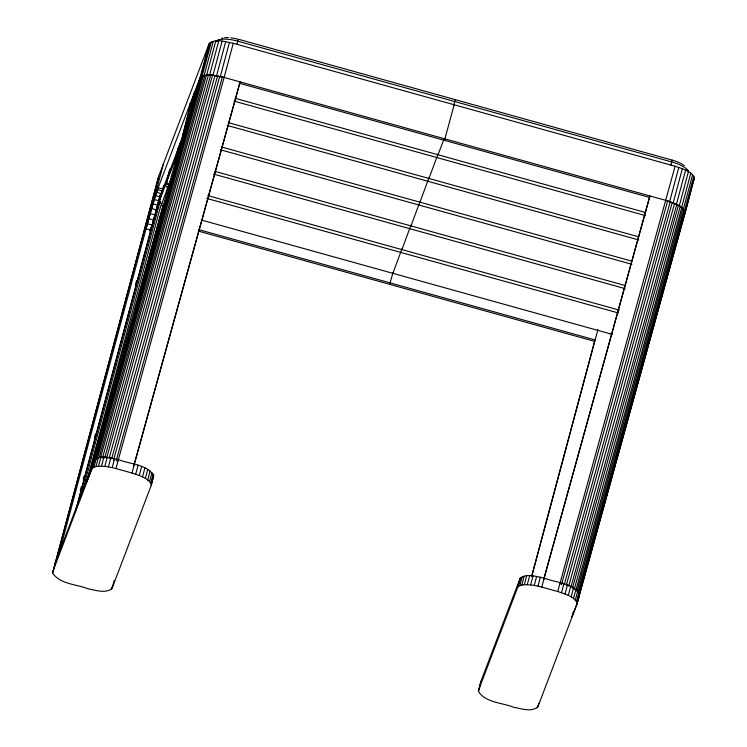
<?xml version="1.0" encoding="UTF-8"?>
<svg xmlns="http://www.w3.org/2000/svg" width="747" height="747" viewBox="0 0 747 747"><rect width="100%" height="100%" fill="white"/><g stroke="black" fill="none" stroke-linecap="round" stroke-linejoin="round"><path stroke-width="1.12" d="M55.007 563.901L94.253 460.04C100.658 454.372 110.864 458.275 118.39 459.573C129.642 464.214 146.347 463.999 153.695 475.335L151.183 485.55L112.069 588.319C105.663 593.986 95.448 590.083 87.931 588.785C76.68 584.145 59.965 584.359 52.626 573.024L158.737 176.152L209.132 43.737C215.547 38.069 225.753 41.972 233.269 43.279L675.083 166.245C681.908 168.701 690.76 170.615 694.374 177.553L685.12 212.942L682.226 220.561M55.035 564.032L55.129 562.808M151.183 485.55L153.695 475.335M478.416 691.535L480.928 681.32L520.043 578.552C526.448 572.884 536.663 576.787 544.18 578.085C555.432 582.725 572.146 582.511 579.495 593.846L576.983 604.062L537.868 706.83C531.453 712.498 521.247 708.595 513.731 707.297C502.479 702.656 485.765 702.871 478.416 691.535L480.928 681.32M576.983 604.062L579.495 593.846M685.12 212.942L694.374 177.553M158.737 176.152L52.626 573.024M392.922 273.15L401.942 248.91M401.951 249.433L410.962 225.192M420.001 202.017L429.021 177.767M429.03 178.3L438.041 154.05M438.059 154.582L444.035 139.101M609.851 333.526L609.869 333.722A16.63 5.108 15 0 0 612.4 334.357M573.519 611.27L571.969 616.882L576.973 603.735L685.186 212.307C682.235 204.921 672.599 203.063 665.932 200.401L224.119 77.445C216.602 76.147 206.387 72.244 199.981 77.912L154.414 197.619L153.042 203.94L158.177 187.74L162.883 189.047L157.757 205.257L153.07 203.838L146.067 228.778L150.773 230.085L157.776 205.145M685.186 212.307L576.973 603.735M157.757 205.257L159.12 198.935M183.006 134.227L190.728 102.647L189.99 104.16M169.111 184.173L168.971 184.92L170.353 181.306M411.139 225.034L410.925 226.042L419.693 202.558M59.965 550.109L163.574 163.453M80.312 490.396L81.218 487.016M83.328 479.126L84.234 475.746M94.505 437.415L95.411 434.035M135.59 284.103L136.496 280.723M149.783 231.122L150.689 227.742M75.55 510.836L160.428 194.071M78.024 502.684L160.484 194.939M162.295 190.634L159.727 200.224A19.562 6.013 15 0 0 159.877 202.026M162.575 189.57L163.724 185.303M81.572 494.738L160.11 201.643M169.7 169.746L165.853 184.135L159.727 200.224A2.932 2.792 20.8 0 0 161.828 203.707A16.63 5.108 15 0 0 162.743 206.377M170.26 168.841L166.926 181.306A2.932 0.906 15 0 0 167.141 181.838M87.604 478.92L160.997 204.986M52.72 571.8L91.834 469.032L94.253 460.04M178.477 146.991L174.873 160.418L166.926 181.306A2.932 2.792 20.8 0 0 169.027 184.789L168.234 184.602M91.834 469.032L95.009 459.003M135.338 308.651L137.756 299.631M138.363 297.381L162.827 206.069M179.803 143.219L175.947 157.598A2.932 2.792 20.8 0 0 176.731 160.334M92.6 467.995L93.991 467.174L96.4 458.182M93.991 467.174L95.98 466.595L98.389 457.603M199.981 77.912L209.132 43.737M200.738 76.876L209.898 42.7M202.129 76.054L211.289 41.879M95.98 466.595L98.492 466.268L100.91 457.276M204.118 75.475L213.278 41.3M98.492 466.268L101.471 466.212L103.88 457.22M206.639 75.148L215.79 40.973M101.471 466.212L104.813 466.417L107.223 457.425M209.608 75.092L218.768 40.917M212.951 75.298L222.111 41.132M104.813 466.417L108.418 466.894L110.827 457.902M216.555 75.774L225.715 41.608M108.418 466.894L112.181 467.622L114.59 458.63M220.318 76.502L229.469 42.327M112.181 467.622L115.981 468.565L118.39 459.573M224.119 77.445L233.269 43.279M236.995 44.381L238.321 39.218L672.104 160.091A16.63 5.108 15 0 1 684.308 165.675M151.286 484.327C147.673 477.389 138.811 475.475 131.995 473.028L134.404 464.036M135.721 474.168L138.13 465.176M139.25 475.475L141.659 466.483M111.312 589.355L111.91 587.105M112.069 588.319L114.179 580.447M142.49 476.913L144.899 467.921M145.338 478.416L147.747 469.424M147.71 479.966L150.119 470.974M149.521 481.498L151.93 472.506M150.726 482.964L153.135 473.971M392.875 273L389.682 284.336M453.887 104.879L455.184 99.706M454.176 104.757L444.484 140.343M478.519 690.312L517.634 587.544L520.043 578.552M517.634 587.544L520.799 577.515M518.39 586.507L519.791 585.685L522.2 576.693M519.791 585.685L521.77 585.106L524.179 576.114M521.77 585.106L524.291 584.78L526.7 575.788M524.291 584.78L527.27 584.724L529.679 575.732M531.537 576.609L594.668 341.005M531.771 576.329L597.917 329.455M527.27 584.724L530.613 584.929L533.022 575.937M530.613 584.929L534.217 585.405L536.626 576.413M534.217 585.405L537.971 586.134L540.38 577.142M537.971 586.134L541.771 587.077L544.18 578.085M670.853 165.134L672.104 160.091M577.039 602.493L577.114 602.885C573.5 595.919 564.629 593.996 557.785 591.531L560.194 582.539M559.727 584.247L675.083 166.245M561.511 592.679L563.92 583.687M685.223 211.718C682.45 205.817 675.223 203.894 669.648 201.559L678.808 167.393M565.049 593.986L567.459 584.994M537.112 707.867L537.709 705.616M537.868 706.83L538.764 703.459M673.187 202.867L682.347 168.701M568.29 595.424L570.699 586.432M571.138 596.928L573.547 587.936M676.427 204.304L685.587 170.129M573.5 598.478L575.909 589.486M679.275 205.808L688.435 171.642M575.311 600.009L577.72 591.017M681.647 207.358L690.798 173.183M576.525 601.475L578.934 592.483M683.458 208.88L692.609 174.714M684.663 210.355L693.814 176.189M168.999 184.07L161.828 203.707M189.673 108.632L194.892 91.283L86.82 481.852L91.825 468.705L199.897 78.127C206.303 72.44 216.49 76.11 224.119 77.436L117.914 461.272M91.825 468.705L200.364 77.371M95.242 459.442L201.139 76.726M96.092 458.994L201.989 76.269M97.418 458.546L203.315 75.82M99.304 457.089L204.893 75.494M100.462 458.042L206.359 75.326M102.488 457.939L208.385 75.223M104.692 457.976L210.589 75.251M106.606 458.098L212.503 75.372M109.099 458.359L214.996 75.634M111.667 458.733L217.564 76.017M113.507 460.255L219.711 76.409M116.168 460.834L222.373 76.997M134.301 463.831L240.132 81.89L133.928 465.736M543.779 579L649.918 195.947L543.713 579.784M561.445 584.77L667.65 200.924M564.312 584.518L670.199 201.793M566.31 585.274L672.207 202.558M568.654 586.264L674.55 203.539M570.848 587.301L676.745 204.585M572.482 588.169L678.379 205.453M574.284 589.252L680.181 206.536M575.844 590.354L681.74 207.638M576.917 591.232L682.814 208.516M577.973 592.296L683.869 209.571M578.729 593.323L684.625 210.607M576.936 601.97L684.999 211.401M159.503 197.946L183.566 134.721M179.588 148.027L175.947 157.598A2.932 0.906 15 0 0 176.161 158.131M151.127 483.048L153.593 476.558M692.208 184.21L694.28 178.766M576.917 601.559L579.392 595.07M92.292 467.949L93.067 467.295M239.283 83.225L649.694 197.46M235.081 98.277L645.501 212.503M234.007 101.097L645.539 215.64M228.274 122.611L638.694 236.836M227.2 125.431L638.732 239.974M221.467 146.944L631.887 261.17M220.393 149.764L631.915 264.307M214.65 171.278L625.08 285.503M213.586 174.088L625.118 288.631M207.853 195.602L619.384 310.136M206.779 198.422L618.311 312.965M157.486 189.673L162.192 190.98M156.599 192.334L161.315 193.641M155.553 195.658L160.26 196.965M154.358 199.561L159.064 200.868M201.214 219.982L609.869 333.722M151.688 208.572L156.403 209.879M150.268 213.549L154.974 214.856M198.758 229.637L595.107 339.95L594.565 341.36L198.226 231.047M148.83 218.656L153.537 219.973M147.42 223.773L152.127 225.09M115.981 468.565L131.995 473.028M541.771 587.077L557.785 591.531M665.932 200.411L669.648 201.559M168.038 184.434L169.027 184.789M167.328 186.965L167.954 187.618L167.711 186.993M219.273 39.582A2.932 2.792 20.8 0 0 216.863 41.589A19.562 6.013 15 0 1 237.854 41.188L671.712 161.94A19.562 6.013 15 0 1 688.51 171.969M221.756 38.414A16.63 5.108 15 0 1 222.989 37.985M224.548 37.705A16.63 5.108 15 0 1 228.489 37.63M230.786 37.836A16.63 5.108 15 0 1 237.415 39.105M176.572 160.073A2.932 0.906 15 0 0 174.873 160.418A2.932 2.792 20.8 0 0 175.666 163.145M168.252 183.893A2.932 0.906 15 0 0 165.853 184.135A2.932 2.792 20.8 0 0 167.954 187.618M687.324 169.849A2.932 2.792 20.8 0 1 688.08 170.69"/></g></svg>
